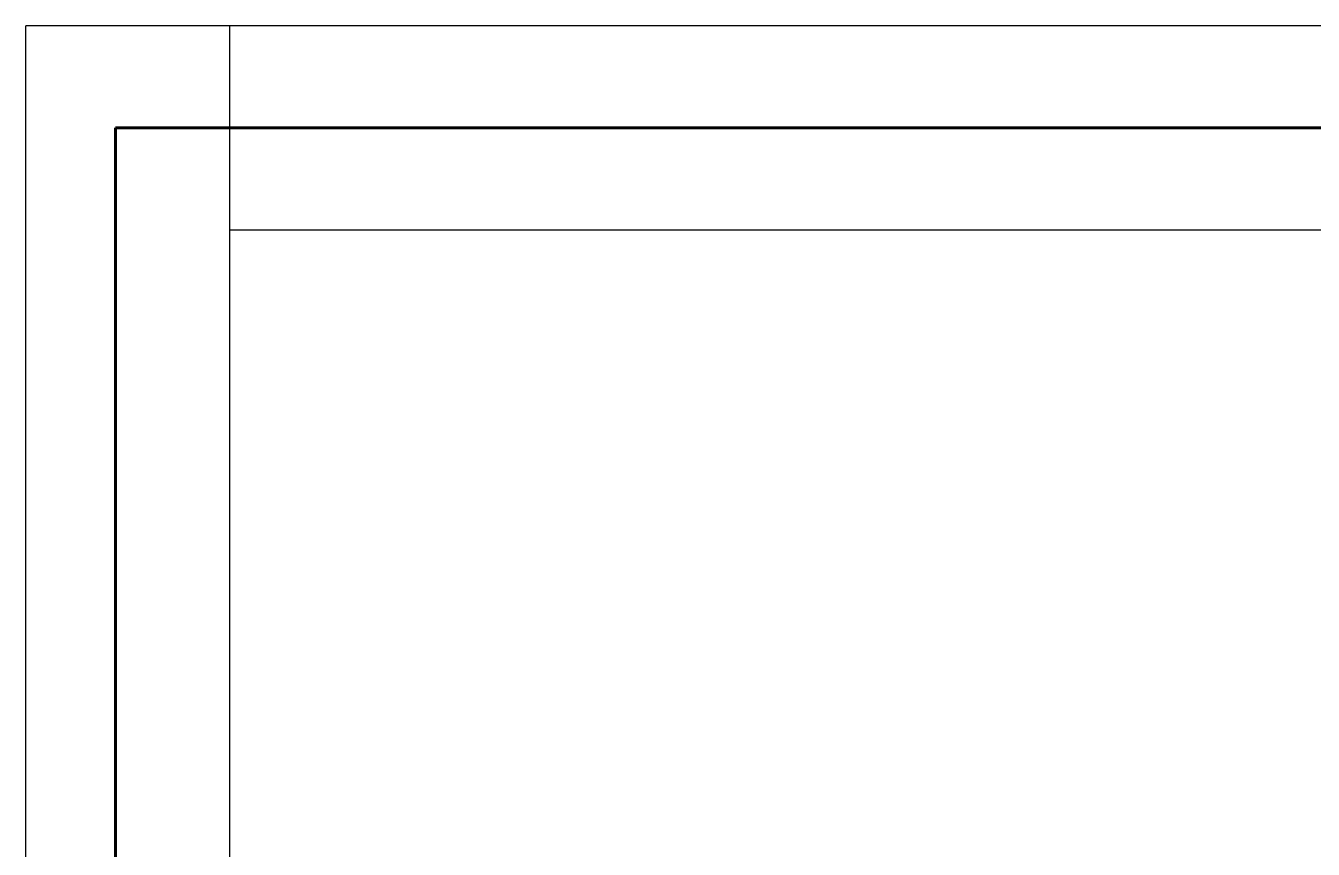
# Model space of a CAD drawing. Header units: metres. Extents: x 244.4 to 340.3, y -4.1 to 64.3.
# Drawn here: x 304.705 to 305.652, y 52.862 to 53.467 of the extents above; entities that cross this region are included whole.
import ezdxf

# ---------------------------------------------------------------- set-up
doc = ezdxf.new("R2010")
doc.units = ezdxf.units.M
doc.layers.add('A-WALL', color=6, linetype='Continuous', lineweight=60)
doc.layers.add('Edges', color=7, linetype='Continuous')

msp = doc.modelspace()

# ---------------------------------------------------------------- linework, layer by layer
at = {"layer": 'A-WALL'}
for p, q in [((304.77121, 53.39208), (307.48121, 53.39208)), ((304.77121, 52.02208), (304.77121, 53.39208))]:
    msp.add_line(p, q, dxfattribs=at)
at = {"layer": 'Edges'}
for p, q in [((304.85535, 53.46708), (304.70535, 53.46708)), ((304.70535, 52.02208), (304.70535, 53.46708)), ((307.48121, 53.46708), (304.85535, 53.46708)), ((304.85535, 53.39208), (304.85535, 53.46708)), ((304.85535, 53.31708), (304.85535, 53.39208)), ((304.85535, 53.31708), (307.48121, 53.31708)), ((304.85535, 52.48514), (304.85535, 53.31708))]:
    msp.add_line(p, q, dxfattribs=at)

doc.saveas('drawing.dxf')
